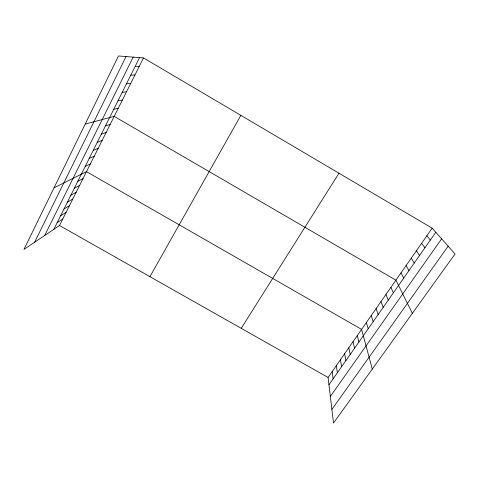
<?xml version="1.0" encoding="UTF-8"?>
<svg xmlns="http://www.w3.org/2000/svg" width="479" height="479" viewBox="0 0 479 479"><rect width="100%" height="100%" fill="white"/><g stroke="black" fill="none" stroke-linecap="round" stroke-linejoin="round"><path stroke-width="0.72" d="M34.602 242.248L126.049 56.558M44.727 235.446L133.18 57.127M53.822 229.339L139.539 57.63M143.496 57.941L118.481 55.959L23.95 249.409L59.51 225.519L143.496 57.941L432.166 228.172L455.05 253.96L333.498 423.041L328.085 377.464L432.166 228.172M149.933 276.676L240.853 115.355M241.23 328.331L338.976 173.218M328.953 384.787L435.806 232.273M330.342 396.462L441.632 238.841M331.881 409.431L448.152 246.188M57.175 222.621L62.803 218.945M60.552 215.855L66.12 212.335M63.952 209.042L69.455 205.671M67.377 202.18L72.82 198.965M70.826 195.27L76.203 192.211M74.305 188.307L79.616 185.409M77.802 181.296L83.047 178.559M54.055 187.804L86.501 171.662L361.591 329.396L372.297 369.07M85.268 166.339L90.369 163.95M89.244 158.381L94.261 156.184M93.243 150.364L98.183 148.352M97.285 142.275L102.141 140.461M101.35 134.12L106.128 132.503M105.458 125.899L110.146 124.486M85.214 124.037L114.2 116.397L395.917 280.167L412.371 313.332M113.763 109.26L118.283 108.248M117.972 100.83L122.402 100.033M122.211 92.333L126.552 91.752M126.492 83.765L130.737 83.406M130.803 75.125L134.952 74.987M135.15 66.413L139.209 66.497M59.51 225.519L328.085 377.464M426.867 235.776L430.352 240.057M421.604 243.32L424.939 247.775M416.389 250.81L419.574 255.439M411.21 258.235L414.257 263.031M406.072 265.6L408.976 270.569M400.977 272.91L403.737 278.042M390.9 287.364L393.391 292.813M385.924 294.501L388.277 300.111M380.979 301.59L383.206 307.35M376.081 308.62L378.171 314.535M371.213 315.601L373.177 321.66M366.387 322.529L368.225 328.732M357.304 335.551L358.909 342.03M353.047 341.659L354.538 348.263M348.814 347.73L350.203 354.46M344.611 353.753L345.892 360.609M340.437 359.741L341.617 366.716M336.294 365.693L337.366 372.782M332.175 371.596L333.144 378.805"/></g></svg>
